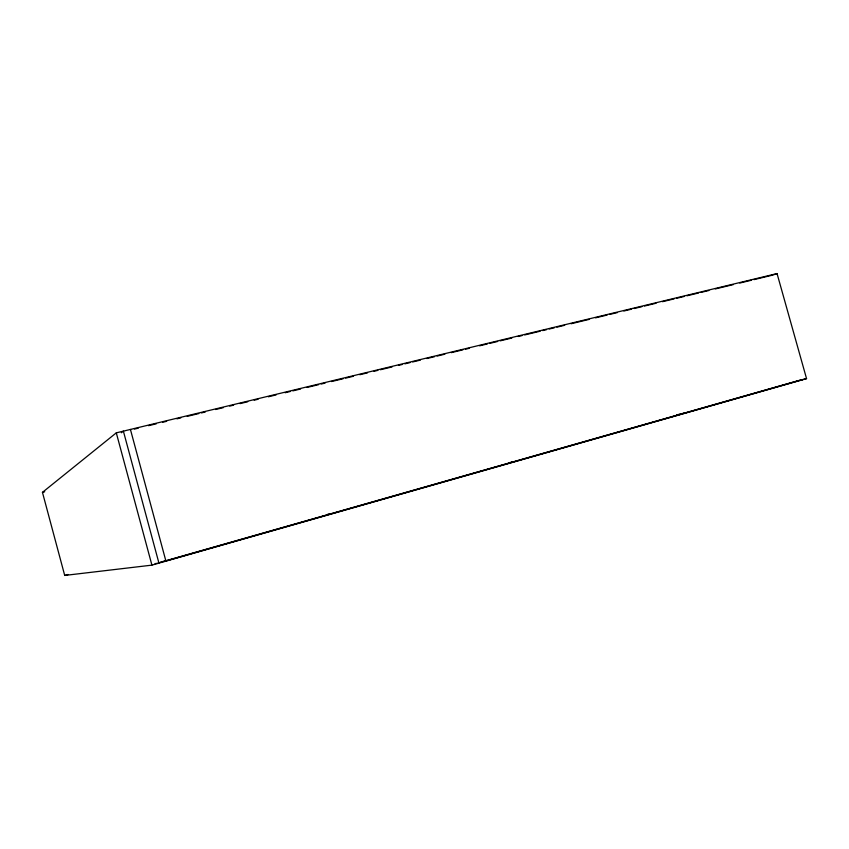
<?xml version="1.0" encoding="UTF-8"?>
<svg xmlns="http://www.w3.org/2000/svg" width="849" height="849" viewBox="0 0 849 849"><rect width="100%" height="100%" fill="white"/><g stroke="black" fill="none" stroke-linecap="round" stroke-linejoin="round"><path stroke-width="1.27" d="M42.45 492.356L116.292 432.852L777.047 273.569L806.55 378.633L151.918 565.137L64.704 575.431L42.45 492.356L44.721 491.783M121.311 432.767L123.381 431.143L158.943 563.131L155.038 563.609M774.224 274.62L777.047 273.569M163.231 561.486L797.519 380.861M164.568 561.316L802.655 379.567M64.704 575.431L68.1 574.476M134.418 429.095L138.281 428.161M148.586 425.678L156.312 423.81M162.753 422.261L166.616 421.327M176.921 418.844L180.784 417.91M187.226 416.36L198.825 413.559M201.393 412.943L205.256 412.009M215.561 409.515L223.298 407.658M229.729 406.098L233.602 405.164M240.034 403.615L247.77 401.747M254.212 400.197L258.075 399.263M268.38 396.78L276.105 394.912M285.115 392.737L290.273 391.495M292.852 390.88L300.578 389.012M307.02 387.452L318.608 384.661M321.187 384.035L325.05 383.111M331.492 381.551L343.081 378.76M345.66 378.134L353.386 376.266M359.827 374.717L367.553 372.849M373.995 371.3L377.858 370.366M380.437 369.739L392.026 366.948M398.468 365.388L402.33 364.465M404.909 363.839L410.056 362.597M412.635 361.971L420.361 360.114M426.803 358.554L434.529 356.697M437.108 356.071L444.834 354.203M451.275 352.653L462.864 349.852M465.443 349.236L469.306 348.302M479.611 345.819L487.347 343.951M489.915 343.336L497.641 341.468M500.22 340.842L511.82 338.051M518.251 336.491L522.114 335.567M524.693 334.941L540.155 331.216M542.723 330.59L546.597 329.656M549.165 329.041L554.323 327.788M556.891 327.173L564.627 325.305M571.069 323.756L589.1 319.404M595.542 317.844L607.131 315.053M609.709 314.427L617.435 312.57M623.877 311.01L631.603 309.153M634.182 308.527L641.908 306.659M644.487 306.043L656.075 303.242M662.517 301.692L674.106 298.89M676.685 298.275L684.411 296.407M686.99 295.792L698.578 292.99M701.157 292.364L708.883 290.507M715.325 288.947L733.356 284.595M739.797 283.046L751.386 280.244M753.965 279.629L773.29 274.97M798.792 380.501L806.55 378.633M676.568 414.917L684.283 413.113M509.411 462.663L513.284 461.803M327.534 514.335L331.428 513.592M160.737 561.805L165.926 561.147L130.428 429.445M116.292 432.852L151.918 565.137"/></g></svg>
